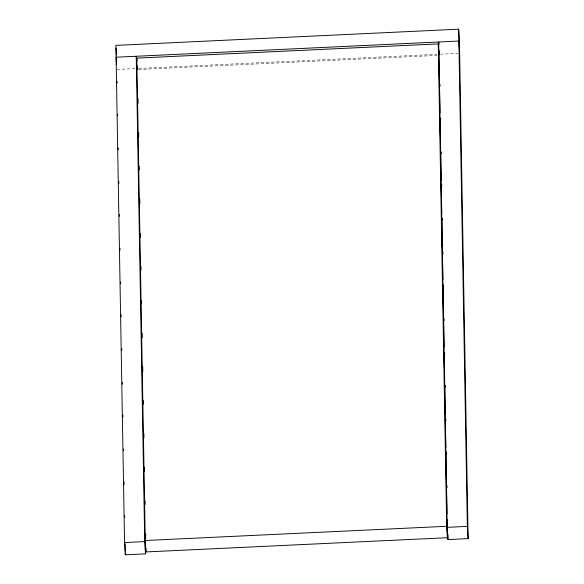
<?xml version="1.0" encoding="UTF-8"?>
<svg xmlns="http://www.w3.org/2000/svg" width="584" height="584" viewBox="0 0 584 584"><rect width="100%" height="100%" fill="white"/><g stroke="black" fill="none" stroke-linecap="round" stroke-linejoin="round"><path stroke-width="0.44" stroke-dasharray="2.92 2.19" d="M116.858 69.46L135.269 68.591M138.678 68.43L436.912 54.356M440.358 54.195L457.892 53.37M138.437 69.511L437.153 55.414"/><path stroke-width="0.88" d="M438.876 44.61L438.715 41.99L447.183 527.33L447.95 539.579L468.12 538.623L459.44 41.449L458.666 29.2L115.88 45.377L124.56 542.551L125.334 554.8L145.496 553.851L136.809 58.123L438.263 43.902L438.372 45.661M438.263 43.902L446.68 526.286L145.226 540.507L145.949 551.938L447.395 537.711L447.337 534.068M124.56 542.551L144.722 541.602L136.255 56.261L136.641 62.386M447.183 527.33L467.346 526.381L458.666 29.2M459.644 53.283L458.878 41.041L116.092 57.21L116.53 64.211M439.263 50.735L439.482 54.239M438.701 50.932L439.409 79.95M467.346 526.381L468.12 538.623M446.68 526.286L447.395 537.711M136.809 58.123L136.977 60.765M137.306 66.036L137.525 69.554M136.86 65.882L137.021 68.503M116.048 47.998L116.486 54.998M144.722 541.602L145.496 553.851M440.007 84.344L440.037 86.169M440.599 118.099L440.628 119.924M441.183 151.855L441.219 153.68M441.759 184.697L441.789 186.522M442.344 218.452L442.38 220.278M442.935 252.208L442.971 254.025M443.511 285.05L443.541 286.868M444.096 318.806L444.132 320.623M444.687 352.553L444.723 354.378M445.264 385.396L445.293 387.221M445.847 419.151L445.884 420.976M446.424 451.994L446.468 454.732M447.016 485.749L447.045 487.574M447.599 519.505L447.636 521.329M447.855 534.104L447.95 539.579M439.489 84.512L439.978 112.778M440.073 118.253L440.57 146.518M440.664 151.993L441.161 180.259M441.234 184.814L441.73 213.087M441.825 218.555L442.322 246.828M442.416 252.295L442.891 279.656M442.986 285.123L443.497 314.301M443.577 318.864L444.074 347.13M444.168 352.605L444.658 380.87M444.738 385.433L445.249 414.611M445.329 419.173L445.818 447.439M445.899 451.994L446.41 481.179M446.49 485.735L446.986 514.008M447.081 519.475L447.3 532.243M138.036 98.733L138.116 103.295M138.627 132.473L138.707 137.036M139.211 166.214L139.277 169.864M139.788 199.042L139.868 203.597M140.394 233.695L140.459 237.338M140.963 266.523L141.029 270.166M141.554 300.256L141.62 303.906M142.124 333.084L142.204 337.647M142.715 366.825L142.795 371.387M143.306 400.566L143.372 404.216M143.876 433.394L143.956 437.949M144.467 467.134L144.547 471.689M145.058 500.875L145.117 504.518M145.628 533.703L145.708 538.258M145.883 548.288L145.949 551.938M117.063 81.315L117.099 83.14M117.639 114.157L117.669 115.982M118.231 147.913L118.26 149.738M118.815 181.668L118.851 183.493M119.392 214.511L119.421 216.336M119.983 248.266L120.012 250.091M120.567 282.021L120.603 283.846M121.143 314.864L121.173 316.689M121.735 348.619L121.764 350.444M122.319 382.374L122.355 384.199M122.895 415.217L122.925 417.042M123.487 448.972L123.516 450.797M124.056 481.815L124.107 484.552M124.647 515.57L124.677 517.395M125.137 543.85L125.268 551.15M125.297 552.975L125.334 554.8"/></g></svg>
